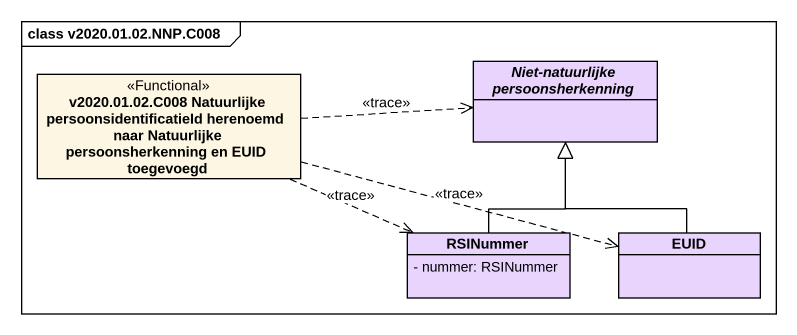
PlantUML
@startuml
mainframe class v2020.01.02.NNP.C008
hide circle
hide empty members
skinparam classAttributeIconSize 0
class "v2020.01.02.C008 Natuurlijke persoonsidentificatieId herenoemd naar Natuurlijke persoonsherkenning en EUID toegevoegd" as v2020_01_02_C008 <<Functional>>
abstract class "Niet-natuurlijke persoonsherkenning" as Niet_natuurlijke #E9D4FE
class RSINummer #E9D4FE {
  - nummer: RSINummer
}
class EUID #E9D4FE
v2020_01_02_C008 .right.> Niet_natuurlijke : <<trace>>
v2020_01_02_C008 .right.> RSINummer : <<trace>>
v2020_01_02_C008 .right.> EUID : <<trace>>
RSINummer -up-|> Niet_natuurlijke
EUID -up-|> Niet_natuurlijke
@enduml
